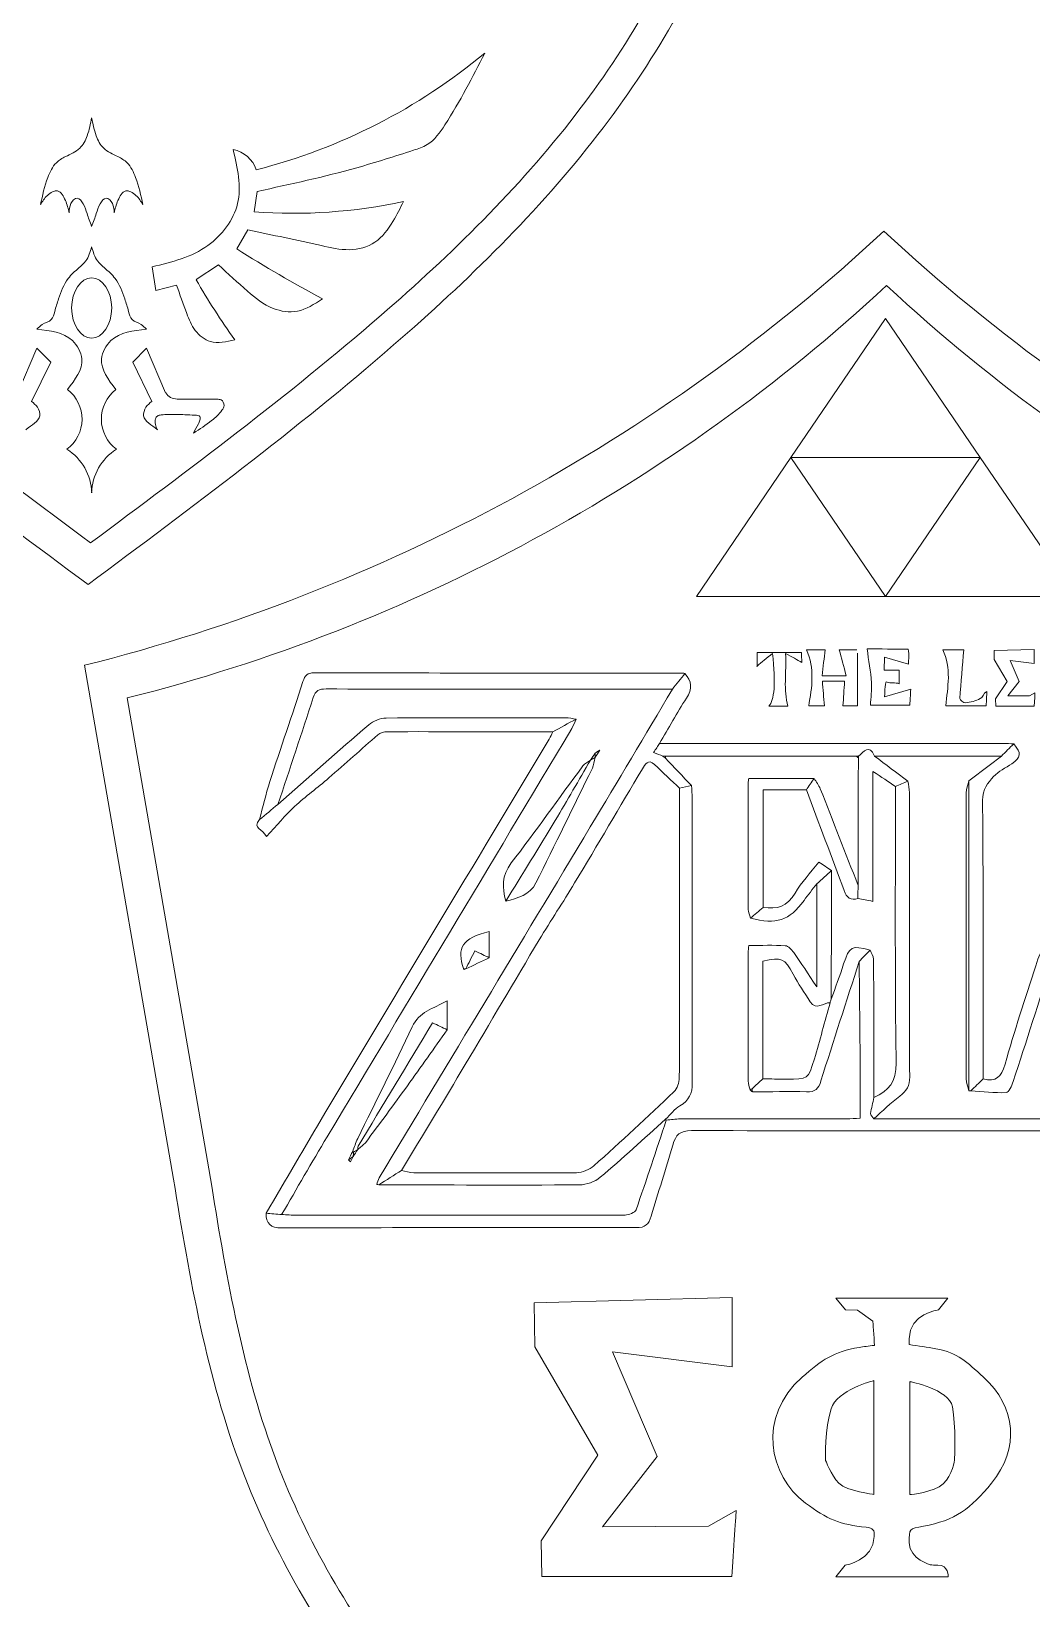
# Model space of a CAD drawing. Header units: inches. Extents: x 0 to 12, y 0 to 12.
# Drawn here: x 3.693 to 4.733, y 7.548 to 9.18 of the extents above; entities that cross this region are included whole.
import ezdxf

# ---------------------------------------------------------------- set-up
doc = ezdxf.new("R2010")
doc.units = ezdxf.units.IN
doc.header["$MEASUREMENT"] = 0

msp = doc.modelspace()

# ---------------------------------------------------------------- linework, layer by layer
at = {"color": 5, "lineweight": 0}
for p, q in [((3.9243, 8.9922), (3.9275, 9.0135)), ((3.9062, 8.9536), (3.9179, 8.9734)), ((3.8182, 8.935), (3.822, 8.9103)), ((3.8641, 8.9216), (3.8873, 8.9369)), ((3.822, 8.9103), (3.8437, 8.916)), ((4.5815, 8.8813), (4.483, 8.7365)), ((4.6799, 8.7365), (4.5815, 8.8813)), ((3.6784, 8.8038), (3.6983, 8.8502)), ((3.6983, 8.8502), (3.7127, 8.8357)), ((3.8124, 8.8502), (3.798, 8.8357)), ((3.8323, 8.8038), (3.8124, 8.8502)), ((3.7127, 8.8357), (3.6926, 8.7949)), ((3.798, 8.8357), (3.818, 8.7949)), ((3.886, 8.7971), (3.8443, 8.7971)), ((4.483, 8.7365), (4.3846, 8.5918)), ((4.5815, 8.5918), (4.483, 8.7365)), ((4.483, 8.7365), (4.6799, 8.7365)), ((4.6799, 8.7365), (4.5815, 8.5918)), ((4.7784, 8.5918), (4.6799, 8.7365)), ((4.3846, 8.5918), (4.5815, 8.5918)), ((4.5815, 8.5918), (4.7784, 8.5918)), ((3.7924, 8.486), (3.8802, 7.9777))]:
    msp.add_line(p, q, dxfattribs=at)
at = {"color": 250, "lineweight": 0}
msp.add_line((3.748, 8.52), (3.8405, 7.9849), dxfattribs=at)
at = {"color": 5, "lineweight": 0}
for centre, radius, start, end in [((3.7771, 9.6212), 0.604, 284.3341, 309.8666), ((3.8961, 9.0256), 0.0322, 18.8063, 78.5326), ((3.9646, 9.5413), 0.5506, 265.8076, 282.0733), ((4.6977, 10.2081), 1.4833, 237.7506, 241.7403), ((3.3512, 10.2391), 1.8077, 284.1261, 312.9293), ((4.5237, 9.3008), 0.7609, 209.8934, 215.4983), ((5.8137, 10.2391), 1.8077, 227.0707, 255.8739), ((3.7061, 8.7763), 0.0392, 306.8379, 52.1804), ((3.8046, 8.7763), 0.0392, 127.8196, 233.1621), ((3.8446, 8.8118), 0.0146, 212.8639, 268.9541), ((3.6993, 8.6978), 0.0561, 1.9204, 57.3192), ((3.8113, 8.6978), 0.0561, 122.6808, 178.0796)]:
    msp.add_arc(centre, radius, start, end, dxfattribs=at)
at = {"color": 250, "lineweight": 0}
for centre, start, end in [((3.2836, 10.3654), 284.1261, 312.9293), ((5.8757, 10.3654), 227.0707, 255.8739)]:
    msp.add_arc(centre, 1.9029, start, end, dxfattribs=at)
at = {"color": 5, "lineweight": 0}
msp.add_ellipse((3.7553, 8.8921), major_axis=(0, 0.0313), ratio=0.665933, dxfattribs=at)
at = {"color": 250, "lineweight": 0}
for points in [[(3.7515, 8.6041), (3.6433, 8.6846), (3.4535, 8.8259), (3.2165, 9.0568), (3.0629, 9.3193), (3.029, 9.5139), (3.0123, 9.6169)], [(3.7515, 8.6041), (3.8596, 8.6846), (4.0494, 8.8259), (4.2865, 9.0568), (4.44, 9.3193), (4.4739, 9.5139), (4.4906, 9.6169)], [(4.5797, 6.9721), (4.4715, 7.0526), (4.2817, 7.1938), (4.0447, 7.4248), (3.8911, 7.6873), (3.8572, 7.8819), (3.8405, 7.9849)], [(4.5797, 6.9721), (4.6878, 7.0526), (4.8776, 7.1938), (5.1147, 7.4248), (5.2682, 7.6873), (5.3021, 7.8819), (5.3188, 7.9849)]]:
    msp.add_open_spline(points, degree=3, knots=[0, 0, 0, 0, 0.0808468, 0.1419248, 0.197496, 0.2597021, 0.2597021, 0.2597021, 0.2597021], dxfattribs=at)
at = {"color": 5, "lineweight": 0}
for points, knots in [([(3.7542, 8.6475), (3.6515, 8.724), (3.4711, 8.8582), (3.246, 9.0776), (3.1001, 9.327), (3.0679, 9.5118), (3.052, 9.6097)], [0, 0, 0, 0, 0.0808468, 0.1419248, 0.197496, 0.2597021, 0.2597021, 0.2597021, 0.2597021]), ([(3.7542, 8.6475), (3.8569, 8.724), (4.0373, 8.8582), (4.2625, 9.0776), (4.4083, 9.327), (4.4405, 9.5118), (4.4564, 9.6097)], [0, 0, 0, 0, 0.0808468, 0.1419248, 0.197496, 0.2597021, 0.2597021, 0.2597021, 0.2597021]), ([(3.9275, 9.0135), (3.9623, 9.021), (4.0174, 9.033), (4.0752, 9.0515), (4.1091, 9.0625), (4.1347, 9.0994), (4.1516, 9.1325), (4.1643, 9.1576)], [0, 0, 0, 0, 0.02753964, 0.04351363, 0.0474821, 0.05463243, 0.07669562, 0.07669562, 0.07669562, 0.07669562]), ([(3.7553, 9.0901), (3.7541, 9.0839), (3.752, 9.0726), (3.7437, 9.0565), (3.7296, 9.0509), (3.7161, 9.0429), (3.7074, 9.0244), (3.7041, 9.0092), (3.7021, 8.9998)], [0, 0, 0, 0, 0.00496667, 0.00889983, 0.01334248, 0.01630321, 0.02086423, 0.02843291, 0.02843291, 0.02843291, 0.02843291]), ([(3.7553, 9.0901), (3.7565, 9.0839), (3.7587, 9.0726), (3.767, 9.0565), (3.7811, 9.0509), (3.7946, 9.0429), (3.8032, 9.0244), (3.8065, 9.0092), (3.8086, 8.9998)], [0, 0, 0, 0, 0.00496667, 0.00889983, 0.01334248, 0.01630321, 0.02086423, 0.02843291, 0.02843291, 0.02843291, 0.02843291]), ([(3.8182, 8.935), (3.8387, 8.9399), (3.8769, 8.9491), (3.9158, 9.0007), (3.907, 9.038), (3.9025, 9.0572)], [0, 0, 0, 0, 0.01607831, 0.02987121, 0.04449574, 0.04449574, 0.04449574, 0.04449574]), ([(3.7319, 8.9912), (3.7309, 8.9954), (3.7289, 9.0035), (3.7211, 9.0174), (3.708, 9.0096), (3.7041, 9.0031), (3.7021, 8.9998)], [0, 0, 0, 0, 0.00351206, 0.00679766, 0.00978558, 0.01288207, 0.01288207, 0.01288207, 0.01288207]), ([(3.7787, 8.9912), (3.7797, 8.9954), (3.7817, 9.0035), (3.7895, 9.0174), (3.8027, 9.0096), (3.8066, 9.0031), (3.8086, 8.9998)], [0, 0, 0, 0, 0.00351206, 0.00679766, 0.00978558, 0.01288207, 0.01288207, 0.01288207, 0.01288207]), ([(3.7553, 8.9771), (3.7536, 8.9816), (3.7505, 8.9895), (3.7479, 8.9997), (3.7403, 9.0093), (3.7322, 9.0004), (3.732, 8.9944), (3.7319, 8.9912)], [0, 0, 0, 0, 0.00367448, 0.00651244, 0.00872326, 0.0109429, 0.0134626, 0.0134626, 0.0134626, 0.0134626]), ([(3.7553, 8.9771), (3.7571, 8.9816), (3.7601, 8.9895), (3.7627, 8.9997), (3.7703, 9.0093), (3.7784, 9.0004), (3.7786, 8.9944), (3.7787, 8.9912)], [0, 0, 0, 0, 0.00367448, 0.00651244, 0.00872326, 0.0109429, 0.0134626, 0.0134626, 0.0134626, 0.0134626]), ([(3.9179, 8.9734), (3.9434, 8.9681), (3.9785, 8.9608), (4.0226, 8.9505), (4.0524, 8.9579), (4.0685, 8.9806), (4.0763, 8.996), (4.0797, 9.0029)], [0, 0, 0, 0, 0.02023305, 0.02779216, 0.03497388, 0.04239776, 0.04841567, 0.04841567, 0.04841567, 0.04841567]), ([(3.7553, 8.9558), (3.7538, 8.9506), (3.7514, 8.9419), (3.7406, 8.9327), (3.7282, 8.9217), (3.7216, 8.9045), (3.7172, 8.8903), (3.7143, 8.8783), (3.7042, 8.8763), (3.7001, 8.8718), (3.6984, 8.8699)], [0, 0, 0, 0, 0.00412311, 0.00675957, 0.01082209, 0.01687384, 0.02044886, 0.02277519, 0.025562, 0.02745838, 0.02745838, 0.02745838, 0.02745838]), ([(3.7553, 8.9558), (3.7568, 8.9506), (3.7592, 8.9419), (3.77, 8.9327), (3.7824, 8.9217), (3.789, 8.9045), (3.7934, 8.8903), (3.7963, 8.8783), (3.8065, 8.8763), (3.8105, 8.8718), (3.8122, 8.8699)], [0, 0, 0, 0, 0.00412311, 0.00675957, 0.01082209, 0.01687384, 0.02044886, 0.02277519, 0.025562, 0.02745838, 0.02745838, 0.02745838, 0.02745838]), ([(3.8873, 8.9369), (3.8972, 8.9278), (3.915, 8.9113), (3.9407, 8.8902), (3.9715, 8.8857), (3.987, 8.8961), (3.9954, 8.9016)], [0, 0, 0, 0, 0.01052872, 0.01884852, 0.02537562, 0.03288337, 0.03288337, 0.03288337, 0.03288337]), ([(3.8437, 8.916), (3.8471, 8.9061), (3.8527, 8.89), (3.8615, 8.868), (3.8801, 8.8531), (3.8955, 8.8569), (3.9043, 8.859)], [0, 0, 0, 0, 0.00813648, 0.01321573, 0.01827977, 0.02485473, 0.02485473, 0.02485473, 0.02485473]), ([(3.7301, 8.8073), (3.7381, 8.8175), (3.7509, 8.8341), (3.7333, 8.8662), (3.7121, 8.8685), (3.6984, 8.8699)], [0, 0, 0, 0, 0.00906876, 0.01459213, 0.02458282, 0.02458282, 0.02458282, 0.02458282]), ([(3.7805, 8.8073), (3.7726, 8.8175), (3.7598, 8.8341), (3.7773, 8.8662), (3.7985, 8.8685), (3.8122, 8.8699)], [0, 0, 0, 0, 0.00906876, 0.01459213, 0.02458282, 0.02458282, 0.02458282, 0.02458282]), ([(3.8611, 8.7619), (3.8676, 8.766), (3.8785, 8.7729), (3.8891, 8.7826), (3.8943, 8.7907), (3.8911, 8.7969), (3.8874, 8.7971), (3.886, 8.7971)], [0, 0, 0, 0, 0.00596177, 0.00986587, 0.01130521, 0.01296865, 0.01403095, 0.01403095, 0.01403095, 0.01403095]), ([(3.6926, 8.7949), (3.6949, 8.7931), (3.6996, 8.7893), (3.7041, 8.7753), (3.6922, 8.7701), (3.6869, 8.7654), (3.6867, 8.7653)], [0, 0, 0, 0, 0.002263082, 0.004672888, 0.009805081, 0.009973743, 0.009973743, 0.009973743, 0.009973743]), ([(3.818, 8.7949), (3.8157, 8.7931), (3.8111, 8.7893), (3.8066, 8.7753), (3.8184, 8.7701), (3.8237, 8.7654), (3.8239, 8.7653)], [0, 0, 0, 0, 0.002263082, 0.004672888, 0.009805081, 0.009973743, 0.009973743, 0.009973743, 0.009973743]), ([(3.8611, 8.7619), (3.8629, 8.7651), (3.8655, 8.7694), (3.8681, 8.7749), (3.8688, 8.7803), (3.8566, 8.7808), (3.8449, 8.7813), (3.8316, 8.7814), (3.8236, 8.7801), (3.8199, 8.7742), (3.8219, 8.7688), (3.8239, 8.7653)], [0, 0, 0, 0, 0.00278599, 0.00388366, 0.00486863, 0.00626844, 0.01134116, 0.01538852, 0.01640716, 0.01732059, 0.0203083, 0.0203083, 0.0203083, 0.0203083]), ([(4.3726, 8.5116), (4.3683, 8.5061), (4.364, 8.5006), (4.3596, 8.4951), (4.2395, 8.4951), (4.1194, 8.4951), (3.9992, 8.4954), (3.9921, 8.4954), (3.9883, 8.4937), (3.9859, 8.4865), (3.974, 8.4493), (3.9615, 8.4123), (3.9491, 8.3752), (3.9427, 8.3699), (3.9363, 8.3646), (3.9299, 8.3593), (3.9335, 8.3725), (3.9365, 8.3859), (3.9407, 8.3989), (3.952, 8.4337), (3.9639, 8.4683), (3.9752, 8.5031), (3.9772, 8.5094), (3.98, 8.5122), (3.987, 8.5122), (4.1139, 8.5119), (4.2409, 8.512), (4.3678, 8.5119), (4.3694, 8.5119), (4.371, 8.5117), (4.3726, 8.5116)], [0, 0, 0, 0, 1, 1, 1, 2, 2, 2, 3, 3, 3, 4, 4, 4, 5, 5, 5, 6, 6, 6, 7, 7, 7, 8, 8, 8, 9, 9, 9, 10, 10, 10, 10]), ([(4.3726, 8.5116), (4.38, 8.5034), (4.3805, 8.4955), (4.3743, 8.4859), (4.3643, 8.4705), (4.3555, 8.4544), (4.3463, 8.4387), (4.3443, 8.4357), (4.3424, 8.4328), (4.3401, 8.4294), (4.3439, 8.4278), (4.3468, 8.4266), (4.3497, 8.4254), (4.3506, 8.4247), (4.3514, 8.424), (4.3523, 8.4234), (4.3613, 8.4139), (4.3704, 8.4044), (4.3795, 8.3948), (4.3753, 8.3939), (4.3712, 8.3929), (4.3671, 8.392), (4.3584, 8.4002), (4.3498, 8.4085), (4.3411, 8.4167), (4.3342, 8.4231), (4.3311, 8.4169), (4.3284, 8.4123), (4.3048, 8.3727), (4.2816, 8.3329), (4.2579, 8.2934), (4.246, 8.2735), (4.233, 8.2542), (4.2211, 8.2343), (4.1952, 8.191), (4.1698, 8.1475), (4.144, 8.1042), (4.1221, 8.0674), (4.0999, 8.0308), (4.0778, 7.9941), (4.07, 7.9891), (4.0621, 7.9841), (4.0542, 7.9791), (4.0542, 7.9791), (4.0541, 7.9791), (4.0541, 7.9791), (4.0535, 7.9794), (4.0528, 7.9795), (4.052, 7.9795), (4.0528, 7.9818), (4.0532, 7.9842), (4.0544, 7.9862), (4.1277, 8.1081), (4.201, 8.2299), (4.2742, 8.3518), (4.3028, 8.3994), (4.3312, 8.4473), (4.3596, 8.4951), (4.364, 8.5006), (4.3683, 8.5061), (4.3726, 8.5116)], [0, 0, 0, 0, 1, 1, 1, 2, 2, 2, 3, 3, 3, 4, 4, 4, 5, 5, 5, 6, 6, 6, 7, 7, 7, 8, 8, 8, 9, 9, 9, 10, 10, 10, 11, 11, 11, 12, 12, 12, 13, 13, 13, 14, 14, 14, 15, 15, 15, 16, 16, 16, 17, 17, 17, 18, 18, 18, 19, 19, 19, 20, 20, 20, 20]), ([(4.2593, 8.464), (4.2558, 8.4644), (4.2522, 8.4653), (4.2486, 8.4654), (4.1863, 8.4654), (4.124, 8.4656), (4.0617, 8.4651), (4.0556, 8.465), (4.0483, 8.462), (4.0436, 8.458), (4.0118, 8.4307), (3.9806, 8.4029), (3.9491, 8.3752), (3.9615, 8.4123), (3.974, 8.4493), (3.9859, 8.4865), (3.9883, 8.4937), (3.9921, 8.4954), (3.9992, 8.4954), (4.1194, 8.4951), (4.2395, 8.4951), (4.3596, 8.4951), (4.3312, 8.4473), (4.3028, 8.3994), (4.2742, 8.3518), (4.201, 8.2299), (4.1277, 8.1081), (4.0544, 7.9862), (4.0532, 7.9842), (4.0528, 7.9818), (4.052, 7.9795), (4.0527, 7.9794), (4.0534, 7.9792), (4.0541, 7.9791), (4.0541, 7.9791), (4.0542, 7.9791), (4.0542, 7.9791), (4.1237, 7.9789), (4.1933, 7.9786), (4.2629, 7.979), (4.2702, 7.9791), (4.2789, 7.9822), (4.2845, 7.9869), (4.3077, 8.0064), (4.3299, 8.0272), (4.3525, 8.0474), (4.3525, 8.0474), (4.3532, 8.0465), (4.3532, 8.0465), (4.3429, 8.0153), (4.3328, 7.9841), (4.3218, 7.9531), (4.3208, 7.9502), (4.3143, 7.9477), (4.3103, 7.9476), (4.2855, 7.9471), (4.2607, 7.9474), (4.2359, 7.9474), (4.1469, 7.9474), (4.0578, 7.9474), (3.9688, 7.9474), (3.9635, 7.9474), (3.9583, 7.9479), (3.953, 7.9481), (3.9688, 7.9751), (3.9843, 8.0023), (4.0004, 8.0291), (4.0852, 8.1708), (4.1701, 8.3124), (4.2549, 8.4541), (4.2567, 8.4572), (4.2579, 8.4607), (4.2593, 8.464)], [0, 0, 0, 0, 1, 1, 1, 2, 2, 2, 3, 3, 3, 4, 4, 4, 5, 5, 5, 6, 6, 6, 7, 7, 7, 8, 8, 8, 9, 9, 9, 10, 10, 10, 11, 11, 11, 12, 12, 12, 13, 13, 13, 14, 14, 14, 15, 15, 15, 16, 16, 16, 17, 17, 17, 18, 18, 18, 19, 19, 19, 20, 20, 20, 21, 21, 21, 22, 22, 22, 23, 23, 23, 24, 24, 24, 24]), ([(4.2593, 8.464), (4.2513, 8.4596), (4.2432, 8.4551), (4.2352, 8.4507), (4.1778, 8.4508), (4.1203, 8.451), (4.0629, 8.4509), (4.0596, 8.4509), (4.0555, 8.4497), (4.0531, 8.4476), (4.0359, 8.4328), (4.0192, 8.4175), (4.0021, 8.4027), (3.9904, 8.3925), (3.9778, 8.3835), (3.9665, 8.373), (3.9565, 8.3638), (3.9479, 8.3532), (3.9371, 8.3416), (3.9339, 8.3499), (3.922, 8.3499), (3.9299, 8.3593), (3.9363, 8.3646), (3.9427, 8.3699), (3.9491, 8.3752), (3.9806, 8.4029), (4.0118, 8.4307), (4.0436, 8.458), (4.0483, 8.462), (4.0556, 8.465), (4.0617, 8.4651), (4.124, 8.4656), (4.1863, 8.4654), (4.2486, 8.4654), (4.2522, 8.4653), (4.2558, 8.4644), (4.2593, 8.464)], [0, 0, 0, 0, 1, 1, 1, 2, 2, 2, 3, 3, 3, 4, 4, 4, 5, 5, 5, 6, 6, 6, 7, 7, 7, 8, 8, 8, 9, 9, 9, 10, 10, 10, 11, 11, 11, 12, 12, 12, 12]), ([(3.953, 7.9481), (3.9476, 7.9486), (3.9422, 7.949), (3.9368, 7.9495), (3.9572, 7.9842), (3.9774, 8.019), (3.998, 8.0535), (4.0757, 8.1835), (4.1535, 8.3133), (4.2313, 8.4432), (4.2328, 8.4456), (4.2339, 8.4482), (4.2352, 8.4507), (4.2432, 8.4551), (4.2513, 8.4596), (4.2593, 8.464), (4.2579, 8.4607), (4.2567, 8.4572), (4.2549, 8.4541), (4.1701, 8.3124), (4.0852, 8.1708), (4.0004, 8.0291), (3.9843, 8.0023), (3.9688, 7.9751), (3.953, 7.9481)], [0, 0, 0, 0, 1, 1, 1, 2, 2, 2, 3, 3, 3, 4, 4, 4, 5, 5, 5, 6, 6, 6, 7, 7, 7, 8, 8, 8, 8]), ([(4.7148, 8.4383), (4.7105, 8.434), (4.7063, 8.4297), (4.702, 8.4254), (4.658, 8.4254), (4.6139, 8.4254), (4.5699, 8.4254), (4.5645, 8.439), (4.559, 8.4296), (4.5534, 8.4255), (4.5525, 8.4255), (4.5515, 8.4254), (4.5505, 8.4254), (4.4846, 8.4254), (4.4186, 8.4254), (4.3526, 8.4254), (4.3516, 8.4254), (4.3507, 8.4254), (4.3497, 8.4254), (4.3468, 8.4266), (4.3439, 8.4278), (4.3401, 8.4294), (4.3424, 8.4328), (4.3443, 8.4357), (4.3463, 8.4387), (4.4654, 8.4387), (4.5846, 8.4387), (4.7038, 8.4387), (4.7075, 8.4387), (4.7111, 8.4384), (4.7148, 8.4383)], [0, 0, 0, 0, 1, 1, 1, 2, 2, 2, 3, 3, 3, 4, 4, 4, 5, 5, 5, 6, 6, 6, 7, 7, 7, 8, 8, 8, 9, 9, 9, 10, 10, 10, 10]), ([(4.6046, 8.3993), (4.6003, 8.3975), (4.596, 8.3957), (4.5917, 8.3939), (4.5843, 8.3988), (4.577, 8.4036), (4.5683, 8.4094), (4.5683, 8.3637), (4.5683, 8.3196), (4.5683, 8.2742), (4.5623, 8.2754), (4.5575, 8.2763), (4.5527, 8.2772), (4.5527, 8.2818), (4.5527, 8.2863), (4.5528, 8.2909), (4.5529, 8.3352), (4.553, 8.3795), (4.5531, 8.4238), (4.5533, 8.4243), (4.5534, 8.4249), (4.5534, 8.4255), (4.559, 8.4296), (4.5645, 8.439), (4.5699, 8.4254), (4.5815, 8.4167), (4.593, 8.408), (4.6046, 8.3993)], [0, 0, 0, 0, 1, 1, 1, 2, 2, 2, 3, 3, 3, 4, 4, 4, 5, 5, 5, 6, 6, 6, 7, 7, 7, 8, 8, 8, 9, 9, 9, 9]), ([(4.7148, 8.4383), (4.723, 8.4284), (4.7225, 8.4241), (4.7127, 8.4175), (4.7063, 8.4133), (4.6991, 8.4096), (4.6939, 8.4042), (4.6876, 8.3975), (4.6822, 8.3909), (4.6823, 8.3794), (4.6833, 8.2827), (4.683, 8.186), (4.683, 8.0893), (4.6787, 8.0852), (4.6743, 8.0811), (4.67, 8.0769), (4.6693, 8.0769), (4.6687, 8.0769), (4.668, 8.0769), (4.668, 8.1845), (4.668, 8.2921), (4.668, 8.3997), (4.6794, 8.4082), (4.6907, 8.4168), (4.702, 8.4254), (4.7063, 8.4297), (4.7105, 8.434), (4.7148, 8.4383)], [0, 0, 0, 0, 1, 1, 1, 2, 2, 2, 3, 3, 3, 4, 4, 4, 5, 5, 5, 6, 6, 6, 7, 7, 7, 8, 8, 8, 9, 9, 9, 9]), ([(4.2792, 8.4287), (4.2792, 8.4287), (4.2793, 8.4287), (4.2793, 8.4287), (4.2777, 8.4263), (4.276, 8.4238), (4.2744, 8.4213), (4.2744, 8.4213), (4.2744, 8.4213), (4.2744, 8.4213), (4.2717, 8.4193), (4.2683, 8.4178), (4.2664, 8.4152), (4.2415, 8.3816), (4.2174, 8.3473), (4.1919, 8.3142), (4.1818, 8.3011), (4.1826, 8.2884), (4.1862, 8.2744), (4.1985, 8.2777), (4.2113, 8.2806), (4.2176, 8.2934), (4.2373, 8.3331), (4.2568, 8.373), (4.2763, 8.4128), (4.2779, 8.4162), (4.2782, 8.4203), (4.2791, 8.424), (4.2791, 8.424), (4.279, 8.4239), (4.279, 8.4239), (4.2807, 8.4265), (4.2824, 8.429), (4.2841, 8.4316), (4.2824, 8.4306), (4.2808, 8.4296), (4.2792, 8.4287)], [0, 0, 0, 0, 1, 1, 1, 2, 2, 2, 3, 3, 3, 4, 4, 4, 5, 5, 5, 6, 6, 6, 7, 7, 7, 8, 8, 8, 9, 9, 9, 10, 10, 10, 11, 11, 11, 12, 12, 12, 12]), ([(4.2744, 8.4213), (4.2622, 8.4004), (4.2502, 8.3793), (4.2377, 8.3585), (4.2207, 8.3303), (4.2034, 8.3024), (4.1862, 8.2744), (4.1826, 8.2884), (4.1818, 8.3011), (4.1919, 8.3142), (4.2174, 8.3473), (4.2415, 8.3816), (4.2664, 8.4152), (4.2683, 8.4178), (4.2717, 8.4193), (4.2744, 8.4213)], [0, 0, 0, 0, 1, 1, 1, 2, 2, 2, 3, 3, 3, 4, 4, 4, 5, 5, 5, 5]), ([(4.2791, 8.424), (4.2782, 8.4203), (4.2779, 8.4162), (4.2763, 8.4128), (4.2568, 8.373), (4.2373, 8.3331), (4.2176, 8.2934), (4.2113, 8.2806), (4.1985, 8.2777), (4.1862, 8.2744), (4.2034, 8.3024), (4.2207, 8.3303), (4.2377, 8.3585), (4.2502, 8.3793), (4.2622, 8.4004), (4.2744, 8.4213), (4.2744, 8.4213), (4.2744, 8.4213), (4.2744, 8.4213), (4.276, 8.4222), (4.2775, 8.4231), (4.2791, 8.424)], [0, 0, 0, 0, 1, 1, 1, 2, 2, 2, 3, 3, 3, 4, 4, 4, 5, 5, 5, 6, 6, 6, 7, 7, 7, 7]), ([(4.2791, 8.424), (4.2775, 8.4231), (4.276, 8.4222), (4.2744, 8.4213), (4.276, 8.4238), (4.2777, 8.4263), (4.2793, 8.4287), (4.2792, 8.4271), (4.2791, 8.4255), (4.279, 8.4239), (4.279, 8.4239), (4.2791, 8.424), (4.2791, 8.424)], [0, 0, 0, 0, 1, 1, 1, 2, 2, 2, 3, 3, 3, 4, 4, 4, 4]), ([(4.279, 8.4239), (4.2791, 8.4255), (4.2792, 8.4271), (4.2793, 8.4287), (4.2793, 8.4287), (4.2792, 8.4287), (4.2792, 8.4287), (4.2808, 8.4296), (4.2824, 8.4306), (4.2841, 8.4316), (4.2824, 8.429), (4.2807, 8.4265), (4.279, 8.4239)], [0, 0, 0, 0, 1, 1, 1, 2, 2, 2, 3, 3, 3, 4, 4, 4, 4]), ([(4.2841, 8.4316), (4.2824, 8.4306), (4.2808, 8.4296), (4.2792, 8.4287), (4.2808, 8.4296), (4.2824, 8.4306), (4.2841, 8.4316)], [0, 0, 0, 0, 1, 1, 1, 2, 2, 2, 2]), ([(4.3526, 8.4254), (4.3525, 8.4247), (4.3524, 8.424), (4.3523, 8.4234), (4.3514, 8.424), (4.3506, 8.4247), (4.3497, 8.4254), (4.3507, 8.4254), (4.3516, 8.4254), (4.3526, 8.4254)], [0, 0, 0, 0, 1, 1, 1, 2, 2, 2, 3, 3, 3, 3]), ([(4.3526, 8.4254), (4.4186, 8.4254), (4.4846, 8.4254), (4.5505, 8.4254), (4.5514, 8.4248), (4.5523, 8.4243), (4.5531, 8.4238), (4.553, 8.3795), (4.5529, 8.3352), (4.5528, 8.2909), (4.5397, 8.3244), (4.5267, 8.3579), (4.5135, 8.3914), (4.5119, 8.3953), (4.5092, 8.3986), (4.507, 8.4023), (4.4846, 8.4023), (4.4623, 8.4023), (4.4391, 8.4023), (4.4389, 8.4009), (4.4384, 8.399), (4.4384, 8.3971), (4.4384, 8.3533), (4.4383, 8.3096), (4.4385, 8.2659), (4.4385, 8.2628), (4.44, 8.2599), (4.4408, 8.2568), (4.4679, 8.2497), (4.4811, 8.2541), (4.4966, 8.2752), (4.5009, 8.2811), (4.5054, 8.2868), (4.5098, 8.2926), (4.5098, 8.2578), (4.5098, 8.2229), (4.5098, 8.1852), (4.5007, 8.1989), (4.4935, 8.2101), (4.4858, 8.221), (4.4837, 8.224), (4.4802, 8.2278), (4.4771, 8.228), (4.4647, 8.2288), (4.4522, 8.2283), (4.4393, 8.2283), (4.4388, 8.225), (4.4384, 8.223), (4.4383, 8.2211), (4.4383, 8.1764), (4.4383, 8.1318), (4.4384, 8.0871), (4.4384, 8.084), (4.4398, 8.081), (4.4405, 8.0779), (4.4413, 8.0772), (4.4421, 8.0765), (4.4429, 8.0758), (4.4616, 8.0759), (4.4804, 8.0766), (4.4991, 8.0759), (4.5083, 8.0755), (4.5117, 8.079), (4.5142, 8.0872), (4.5271, 8.1288), (4.5407, 8.1702), (4.554, 8.2116), (4.5543, 8.1751), (4.5547, 8.1385), (4.555, 8.1019), (4.5551, 8.0845), (4.555, 8.0671), (4.555, 8.0484), (4.5496, 8.0482), (4.5453, 8.0478), (4.541, 8.0478), (4.4832, 8.0478), (4.4255, 8.0478), (4.3677, 8.0477), (4.3629, 8.0477), (4.3581, 8.0469), (4.3532, 8.0465), (4.3532, 8.0465), (4.3525, 8.0474), (4.3525, 8.0474), (4.3575, 8.0522), (4.3618, 8.0579), (4.3675, 8.0613), (4.3769, 8.067), (4.3804, 8.0741), (4.3803, 8.0852), (4.3799, 8.184), (4.3801, 8.2827), (4.3801, 8.3815), (4.3801, 8.3859), (4.3797, 8.3904), (4.3795, 8.3948), (4.3704, 8.4044), (4.3613, 8.4139), (4.3523, 8.4234), (4.3524, 8.424), (4.3525, 8.4247), (4.3526, 8.4254)], [0, 0, 0, 0, 1, 1, 1, 2, 2, 2, 3, 3, 3, 4, 4, 4, 5, 5, 5, 6, 6, 6, 7, 7, 7, 8, 8, 8, 9, 9, 9, 10, 10, 10, 11, 11, 11, 12, 12, 12, 13, 13, 13, 14, 14, 14, 15, 15, 15, 16, 16, 16, 17, 17, 17, 18, 18, 18, 19, 19, 19, 20, 20, 20, 21, 21, 21, 22, 22, 22, 23, 23, 23, 24, 24, 24, 25, 25, 25, 26, 26, 26, 27, 27, 27, 28, 28, 28, 29, 29, 29, 30, 30, 30, 31, 31, 31, 32, 32, 32, 33, 33, 33, 34, 34, 34, 34]), ([(4.5534, 8.4255), (4.5534, 8.4249), (4.5533, 8.4243), (4.5531, 8.4238), (4.5523, 8.4243), (4.5514, 8.4248), (4.5505, 8.4254), (4.5515, 8.4254), (4.5525, 8.4255), (4.5534, 8.4255)], [0, 0, 0, 0, 1, 1, 1, 2, 2, 2, 3, 3, 3, 3]), ([(4.67, 8.0769), (4.6823, 8.0761), (4.6947, 8.0746), (4.707, 8.0751), (4.7096, 8.0752), (4.7128, 8.0822), (4.7142, 8.0865), (4.7278, 8.1282), (4.7411, 8.1701), (4.7545, 8.2119), (4.7548, 8.1679), (4.7552, 8.124), (4.7555, 8.08), (4.7555, 8.0699), (4.7555, 8.0598), (4.7555, 8.0479), (4.6928, 8.0479), (4.631, 8.0479), (4.5693, 8.0479), (4.5782, 8.0558), (4.5867, 8.0644), (4.5962, 8.0715), (4.6034, 8.0768), (4.6066, 8.0822), (4.6065, 8.0915), (4.6062, 8.1902), (4.6064, 8.2889), (4.6063, 8.3876), (4.6063, 8.3915), (4.6052, 8.3954), (4.6046, 8.3993), (4.593, 8.408), (4.5815, 8.4167), (4.5699, 8.4254), (4.6139, 8.4254), (4.658, 8.4254), (4.702, 8.4254), (4.6907, 8.4168), (4.6794, 8.4082), (4.668, 8.3997), (4.6671, 8.3955), (4.6654, 8.3913), (4.6654, 8.3871), (4.6653, 8.2879), (4.6653, 8.1886), (4.6654, 8.0894), (4.6654, 8.0852), (4.6671, 8.081), (4.668, 8.0769), (4.6687, 8.0769), (4.6693, 8.0769), (4.67, 8.0769)], [0, 0, 0, 0, 1, 1, 1, 2, 2, 2, 3, 3, 3, 4, 4, 4, 5, 5, 5, 6, 6, 6, 7, 7, 7, 8, 8, 8, 9, 9, 9, 10, 10, 10, 11, 11, 11, 12, 12, 12, 13, 13, 13, 14, 14, 14, 15, 15, 15, 16, 16, 16, 17, 17, 17, 17]), ([(4.9197, 8.4194), (4.9474, 8.4075), (4.9677, 8.3886), (4.9818, 8.3612), (5.0012, 8.3237), (5.01, 8.2844), (5.0101, 8.2427), (5.0101, 8.234), (5.0086, 8.2252), (5.0079, 8.2165), (5.0085, 8.2082), (5.0112, 8.1993), (5.0093, 8.1916), (5.0036, 8.1685), (4.9963, 8.1458), (4.9894, 8.1231), (4.9877, 8.1173), (4.9851, 8.1118), (4.983, 8.1062), (4.9724, 8.0948), (4.9618, 8.0835), (4.9513, 8.072), (4.9508, 8.0716), (4.9511, 8.0705), (4.9511, 8.0697), (4.9511, 8.0697), (4.9511, 8.0699), (4.9511, 8.0699), (4.9276, 8.0495), (4.8977, 8.045), (4.8692, 8.0374), (4.8607, 8.0351), (4.8514, 8.0354), (4.8425, 8.0354), (4.6882, 8.0352), (4.5339, 8.0351), (4.3796, 8.0356), (4.3677, 8.0356), (4.363, 8.0312), (4.36, 8.0205), (4.3531, 7.9957), (4.3447, 7.9712), (4.3375, 7.9465), (4.335, 7.9379), (4.3315, 7.9344), (4.3218, 7.9345), (4.1988, 7.9347), (4.0759, 7.9346), (3.9529, 7.9341), (3.9413, 7.9341), (3.9369, 7.9389), (3.9368, 7.9495), (3.9422, 7.949), (3.9476, 7.9486), (3.953, 7.9481), (3.9583, 7.9479), (3.9635, 7.9474), (3.9688, 7.9474), (4.0578, 7.9474), (4.1469, 7.9474), (4.2359, 7.9474), (4.2607, 7.9474), (4.2855, 7.9471), (4.3103, 7.9476), (4.3143, 7.9477), (4.3208, 7.9502), (4.3218, 7.9531), (4.3328, 7.9841), (4.3429, 8.0153), (4.3532, 8.0465), (4.3581, 8.0469), (4.3629, 8.0477), (4.3677, 8.0477), (4.4255, 8.0478), (4.4832, 8.0478), (4.541, 8.0478), (4.5453, 8.0478), (4.5496, 8.0482), (4.555, 8.0484), (4.555, 8.0671), (4.5551, 8.0845), (4.555, 8.1019), (4.5547, 8.1385), (4.5543, 8.1751), (4.554, 8.2116), (4.5578, 8.2156), (4.5615, 8.2195), (4.5653, 8.2234), (4.5666, 8.2203), (4.5689, 8.2172), (4.5689, 8.2141), (4.5693, 8.166), (4.5693, 8.118), (4.5693, 8.0699), (4.5681, 8.0644), (4.5666, 8.0589), (4.5659, 8.0533), (4.5657, 8.0516), (4.5681, 8.0497), (4.5693, 8.0479), (4.631, 8.0479), (4.6928, 8.0479), (4.7555, 8.0479), (4.7555, 8.0598), (4.7555, 8.0699), (4.7555, 8.08), (4.7552, 8.124), (4.7548, 8.1679), (4.7545, 8.2119), (4.7584, 8.2165), (4.7624, 8.2211), (4.7663, 8.2258), (4.7675, 8.2227), (4.7698, 8.2196), (4.7699, 8.2165), (4.7702, 8.169), (4.7702, 8.1216), (4.7703, 8.0742), (4.7687, 8.0659), (4.767, 8.0576), (4.7654, 8.0493), (4.7694, 8.0488), (4.7733, 8.0477), (4.7773, 8.0478), (4.8045, 8.0483), (4.8317, 8.0488), (4.8589, 8.0498), (4.9176, 8.052), (4.9621, 8.0847), (4.9809, 8.1402), (4.9953, 8.1828), (4.9973, 8.2267), (4.9931, 8.2713), (4.9875, 8.3307), (4.9678, 8.3812), (4.9121, 8.4113), (4.9146, 8.414), (4.9172, 8.4167), (4.9197, 8.4194)], [0, 0, 0, 0, 1, 1, 1, 2, 2, 2, 3, 3, 3, 4, 4, 4, 5, 5, 5, 6, 6, 6, 7, 7, 7, 8, 8, 8, 9, 9, 9, 10, 10, 10, 11, 11, 11, 12, 12, 12, 13, 13, 13, 14, 14, 14, 15, 15, 15, 16, 16, 16, 17, 17, 17, 18, 18, 18, 19, 19, 19, 20, 20, 20, 21, 21, 21, 22, 22, 22, 23, 23, 23, 24, 24, 24, 25, 25, 25, 26, 26, 26, 27, 27, 27, 28, 28, 28, 29, 29, 29, 30, 30, 30, 31, 31, 31, 32, 32, 32, 33, 33, 33, 34, 34, 34, 35, 35, 35, 36, 36, 36, 37, 37, 37, 38, 38, 38, 39, 39, 39, 40, 40, 40, 41, 41, 41, 42, 42, 42, 43, 43, 43, 44, 44, 44, 45, 45, 45, 46, 46, 46, 46]), ([(4.0778, 7.9941), (4.082, 7.9932), (4.0862, 7.9915), (4.0904, 7.9915), (4.1469, 7.9914), (4.2034, 7.9912), (4.2599, 7.9917), (4.266, 7.9918), (4.2733, 7.9948), (4.2779, 7.9989), (4.3061, 8.0241), (4.3338, 8.0498), (4.3612, 8.0759), (4.3646, 8.0792), (4.3668, 8.0857), (4.3668, 8.0907), (4.3672, 8.1911), (4.3671, 8.2916), (4.3671, 8.392), (4.3712, 8.3929), (4.3753, 8.3939), (4.3795, 8.3948), (4.3797, 8.3904), (4.3801, 8.3859), (4.3801, 8.3815), (4.3801, 8.2827), (4.3799, 8.184), (4.3803, 8.0852), (4.3804, 8.0741), (4.3769, 8.067), (4.3675, 8.0613), (4.3618, 8.0579), (4.3575, 8.0522), (4.3525, 8.0474), (4.3299, 8.0272), (4.3077, 8.0064), (4.2845, 7.9869), (4.2789, 7.9822), (4.2702, 7.9791), (4.2629, 7.979), (4.1933, 7.9786), (4.1237, 7.9789), (4.0542, 7.9791), (4.0621, 7.9841), (4.07, 7.9891), (4.0778, 7.9941)], [0, 0, 0, 0, 1, 1, 1, 2, 2, 2, 3, 3, 3, 4, 4, 4, 5, 5, 5, 6, 6, 6, 7, 7, 7, 8, 8, 8, 9, 9, 9, 10, 10, 10, 11, 11, 11, 12, 12, 12, 13, 13, 13, 14, 14, 14, 15, 15, 15, 15]), ([(4.499, 8.3903), (4.4844, 8.3903), (4.4699, 8.3903), (4.454, 8.3903), (4.454, 8.3489), (4.454, 8.3085), (4.454, 8.268), (4.4496, 8.2643), (4.4452, 8.2606), (4.4408, 8.2568), (4.44, 8.2599), (4.4385, 8.2628), (4.4385, 8.2659), (4.4383, 8.3096), (4.4384, 8.3533), (4.4384, 8.3971), (4.4384, 8.399), (4.4389, 8.4009), (4.4391, 8.4023), (4.4623, 8.4023), (4.4846, 8.4023), (4.507, 8.4023), (4.5043, 8.3983), (4.5017, 8.3943), (4.499, 8.3903)], [0, 0, 0, 0, 1, 1, 1, 2, 2, 2, 3, 3, 3, 4, 4, 4, 5, 5, 5, 6, 6, 6, 7, 7, 7, 8, 8, 8, 8]), ([(4.499, 8.3903), (4.5017, 8.3943), (4.5043, 8.3983), (4.507, 8.4023), (4.5092, 8.3986), (4.5119, 8.3953), (4.5135, 8.3914), (4.5267, 8.3579), (4.5397, 8.3244), (4.5528, 8.2909), (4.5527, 8.2863), (4.5527, 8.2818), (4.5527, 8.2772), (4.545, 8.2749), (4.541, 8.2777), (4.5382, 8.2854), (4.5254, 8.3205), (4.5121, 8.3553), (4.499, 8.3903)], [0, 0, 0, 0, 1, 1, 1, 2, 2, 2, 3, 3, 3, 4, 4, 4, 5, 5, 5, 6, 6, 6, 6]), ([(4.5693, 8.0699), (4.5847, 8.0769), (4.5927, 8.0865), (4.5924, 8.1058), (4.5911, 8.2019), (4.5917, 8.2979), (4.5917, 8.3939), (4.596, 8.3957), (4.6003, 8.3975), (4.6046, 8.3993), (4.6052, 8.3954), (4.6063, 8.3915), (4.6063, 8.3876), (4.6064, 8.2889), (4.6062, 8.1902), (4.6065, 8.0915), (4.6066, 8.0822), (4.6034, 8.0768), (4.5962, 8.0715), (4.5867, 8.0644), (4.5782, 8.0558), (4.5693, 8.0479), (4.5681, 8.0497), (4.5657, 8.0516), (4.5659, 8.0533), (4.5666, 8.0589), (4.5681, 8.0644), (4.5693, 8.0699)], [0, 0, 0, 0, 1, 1, 1, 2, 2, 2, 3, 3, 3, 4, 4, 4, 5, 5, 5, 6, 6, 6, 7, 7, 7, 8, 8, 8, 9, 9, 9, 9]), ([(4.668, 8.0769), (4.6671, 8.081), (4.6654, 8.0852), (4.6654, 8.0894), (4.6653, 8.1886), (4.6653, 8.2879), (4.6654, 8.3871), (4.6654, 8.3913), (4.6671, 8.3955), (4.668, 8.3997), (4.668, 8.2921), (4.668, 8.1845), (4.668, 8.0769)], [0, 0, 0, 0, 1, 1, 1, 2, 2, 2, 3, 3, 3, 4, 4, 4, 4]), ([(4.4408, 8.2568), (4.4452, 8.2606), (4.4496, 8.2643), (4.454, 8.268), (4.4685, 8.2655), (4.4794, 8.2691), (4.4873, 8.2829), (4.4937, 8.294), (4.5029, 8.3035), (4.5119, 8.3152), (4.5165, 8.3122), (4.5208, 8.3093), (4.5252, 8.3063), (4.5201, 8.3018), (4.515, 8.2972), (4.5099, 8.2926), (4.5054, 8.2868), (4.5009, 8.2811), (4.4966, 8.2752), (4.4811, 8.2541), (4.4679, 8.2497), (4.4408, 8.2568)], [0, 0, 0, 0, 1, 1, 1, 2, 2, 2, 3, 3, 3, 4, 4, 4, 5, 5, 5, 6, 6, 6, 7, 7, 7, 7]), ([(4.5248, 8.1723), (4.5244, 8.171), (4.524, 8.1698), (4.5236, 8.1685), (4.5168, 8.1694), (4.5094, 8.1596), (4.5031, 8.1696), (4.4971, 8.1792), (4.4905, 8.1885), (4.4851, 8.1984), (4.4763, 8.2149), (4.4734, 8.2166), (4.4538, 8.212), (4.4538, 8.1712), (4.4538, 8.1303), (4.4538, 8.0895), (4.45, 8.086), (4.4463, 8.0826), (4.4426, 8.0791), (4.4418, 8.0788), (4.4411, 8.0784), (4.4405, 8.0779), (4.4398, 8.081), (4.4384, 8.084), (4.4384, 8.0871), (4.4383, 8.1318), (4.4383, 8.1764), (4.4383, 8.2211), (4.4384, 8.223), (4.4388, 8.225), (4.4393, 8.2283), (4.4522, 8.2283), (4.4647, 8.2288), (4.4771, 8.228), (4.4802, 8.2278), (4.4837, 8.224), (4.4858, 8.221), (4.4935, 8.2101), (4.5007, 8.1989), (4.5098, 8.1852), (4.5098, 8.2229), (4.5098, 8.2578), (4.5099, 8.2926), (4.515, 8.2972), (4.5201, 8.3018), (4.5252, 8.3063), (4.5251, 8.2617), (4.525, 8.217), (4.5248, 8.1723)], [0, 0, 0, 0, 1, 1, 1, 2, 2, 2, 3, 3, 3, 4, 4, 4, 5, 5, 5, 6, 6, 6, 7, 7, 7, 8, 8, 8, 9, 9, 9, 10, 10, 10, 11, 11, 11, 12, 12, 12, 13, 13, 13, 14, 14, 14, 15, 15, 15, 16, 16, 16, 16]), ([(4.1447, 8.204), (4.1447, 8.204), (4.1446, 8.2039), (4.1446, 8.2039), (4.1528, 8.2078), (4.1609, 8.2117), (4.1691, 8.2155), (4.1691, 8.2245), (4.1691, 8.2335), (4.1691, 8.243), (4.1407, 8.2358), (4.1346, 8.226), (4.1426, 8.2034), (4.1433, 8.2036), (4.144, 8.2038), (4.1447, 8.204)], [0, 0, 0, 0, 1, 1, 1, 2, 2, 2, 3, 3, 3, 4, 4, 4, 5, 5, 5, 5]), ([(4.1426, 8.2034), (4.1346, 8.226), (4.1407, 8.2358), (4.1691, 8.243), (4.1691, 8.2335), (4.1691, 8.2245), (4.1691, 8.2155), (4.1645, 8.2177), (4.1599, 8.2199), (4.1541, 8.2227), (4.1506, 8.2158), (4.1476, 8.2099), (4.1446, 8.2039), (4.1446, 8.2039), (4.1447, 8.204), (4.1447, 8.204), (4.1439, 8.204), (4.1432, 8.2038), (4.1426, 8.2034)], [0, 0, 0, 0, 1, 1, 1, 2, 2, 2, 3, 3, 3, 4, 4, 4, 5, 5, 5, 6, 6, 6, 6]), ([(4.5248, 8.1723), (4.5292, 8.1845), (4.5338, 8.1967), (4.5378, 8.2091), (4.5439, 8.2275), (4.5459, 8.2287), (4.5653, 8.2234), (4.5615, 8.2195), (4.5578, 8.2156), (4.554, 8.2116), (4.5407, 8.1702), (4.5271, 8.1288), (4.5142, 8.0872), (4.5117, 8.079), (4.5083, 8.0755), (4.4991, 8.0759), (4.4804, 8.0766), (4.4616, 8.0759), (4.4429, 8.0758), (4.4428, 8.0769), (4.4427, 8.078), (4.4426, 8.0791), (4.4463, 8.0826), (4.45, 8.086), (4.4538, 8.0895), (4.4619, 8.0893), (4.47, 8.089), (4.4781, 8.089), (4.5007, 8.0889), (4.501, 8.0889), (4.5073, 8.1102), (4.5131, 8.1295), (4.5182, 8.1491), (4.5236, 8.1685), (4.524, 8.1698), (4.5244, 8.171), (4.5248, 8.1723)], [0, 0, 0, 0, 1, 1, 1, 2, 2, 2, 3, 3, 3, 4, 4, 4, 5, 5, 5, 6, 6, 6, 7, 7, 7, 8, 8, 8, 9, 9, 9, 10, 10, 10, 11, 11, 11, 12, 12, 12, 12]), ([(4.67, 8.0769), (4.6743, 8.0811), (4.6787, 8.0852), (4.683, 8.0893), (4.6961, 8.0862), (4.702, 8.0909), (4.7058, 8.1046), (4.7152, 8.1391), (4.7268, 8.173), (4.7377, 8.2071), (4.7442, 8.2276), (4.7443, 8.2275), (4.7663, 8.2257), (4.7624, 8.2211), (4.7584, 8.2165), (4.7545, 8.2119), (4.7411, 8.1701), (4.7278, 8.1282), (4.7142, 8.0865), (4.7128, 8.0822), (4.7096, 8.0752), (4.707, 8.0751), (4.6947, 8.0746), (4.6823, 8.0761), (4.67, 8.0769)], [0, 0, 0, 0, 1, 1, 1, 2, 2, 2, 3, 3, 3, 4, 4, 4, 5, 5, 5, 6, 6, 6, 7, 7, 7, 8, 8, 8, 8]), ([(4.1446, 8.2039), (4.1476, 8.2099), (4.1506, 8.2158), (4.1541, 8.2227), (4.1599, 8.2199), (4.1645, 8.2177), (4.1691, 8.2155), (4.1609, 8.2117), (4.1528, 8.2078), (4.1446, 8.2039)], [0, 0, 0, 0, 1, 1, 1, 2, 2, 2, 3, 3, 3, 3]), ([(4.1426, 8.2034), (4.1432, 8.2038), (4.1439, 8.204), (4.1447, 8.204), (4.144, 8.2038), (4.1433, 8.2036), (4.1426, 8.2034)], [0, 0, 0, 0, 1, 1, 1, 2, 2, 2, 2]), ([(4.0273, 8.0084), (4.0289, 8.0109), (4.0306, 8.0133), (4.0322, 8.0158), (4.0322, 8.0158), (4.0322, 8.0158), (4.0322, 8.0158), (4.035, 8.0183), (4.0383, 8.0204), (4.0405, 8.0233), (4.0551, 8.0428), (4.0696, 8.0624), (4.0838, 8.0822), (4.0978, 8.1015), (4.1115, 8.1211), (4.1253, 8.1405), (4.1253, 8.1497), (4.1253, 8.159), (4.1253, 8.1707), (4.1104, 8.1622), (4.096, 8.1595), (4.0887, 8.1435), (4.0707, 8.1043), (4.051, 8.066), (4.0321, 8.0272), (4.03, 8.0229), (4.0286, 8.0182), (4.0269, 8.0137), (4.0255, 8.0108), (4.0241, 8.0079), (4.0226, 8.0051), (4.0234, 8.0043), (4.0241, 8.0036), (4.0248, 8.0029), (4.0257, 8.0047), (4.0265, 8.0066), (4.0274, 8.0085), (4.0274, 8.0085), (4.0273, 8.0084), (4.0273, 8.0084)], [0, 0, 0, 0, 1, 1, 1, 2, 2, 2, 3, 3, 3, 4, 4, 4, 5, 5, 5, 6, 6, 6, 7, 7, 7, 8, 8, 8, 9, 9, 9, 10, 10, 10, 11, 11, 11, 12, 12, 12, 13, 13, 13, 13]), ([(4.0269, 8.0137), (4.0286, 8.0182), (4.03, 8.0229), (4.0321, 8.0272), (4.051, 8.066), (4.0707, 8.1043), (4.0887, 8.1435), (4.096, 8.1595), (4.1104, 8.1622), (4.1253, 8.1707), (4.1253, 8.159), (4.1253, 8.1497), (4.1253, 8.1405), (4.1203, 8.1429), (4.1154, 8.1452), (4.11, 8.1477), (4.0839, 8.1044), (4.0582, 8.0619), (4.0326, 8.0193), (4.0321, 8.0184), (4.0323, 8.017), (4.0322, 8.0158), (4.0322, 8.0158), (4.0322, 8.0158), (4.0322, 8.0158), (4.0308, 8.0148), (4.0293, 8.0139), (4.0279, 8.0129), (4.0276, 8.0132), (4.0272, 8.0134), (4.0269, 8.0137)], [0, 0, 0, 0, 1, 1, 1, 2, 2, 2, 3, 3, 3, 4, 4, 4, 5, 5, 5, 6, 6, 6, 7, 7, 7, 8, 8, 8, 9, 9, 9, 10, 10, 10, 10]), ([(4.0322, 8.0158), (4.0323, 8.017), (4.0321, 8.0184), (4.0326, 8.0193), (4.0582, 8.0619), (4.0839, 8.1044), (4.11, 8.1477), (4.1154, 8.1452), (4.1203, 8.1429), (4.1253, 8.1405), (4.1115, 8.1211), (4.0978, 8.1015), (4.0838, 8.0822), (4.0696, 8.0624), (4.0551, 8.0428), (4.0405, 8.0233), (4.0383, 8.0204), (4.035, 8.0183), (4.0322, 8.0158)], [0, 0, 0, 0, 1, 1, 1, 2, 2, 2, 3, 3, 3, 4, 4, 4, 5, 5, 5, 6, 6, 6, 6]), ([(4.4405, 8.0779), (4.4411, 8.0784), (4.4418, 8.0788), (4.4426, 8.0791), (4.4427, 8.078), (4.4428, 8.0769), (4.4429, 8.0758), (4.4421, 8.0765), (4.4413, 8.0772), (4.4405, 8.0779)], [0, 0, 0, 0, 1, 1, 1, 2, 2, 2, 3, 3, 3, 3]), ([(4.0274, 8.0085), (4.0258, 8.0074), (4.0242, 8.0062), (4.0226, 8.0051), (4.0241, 8.0079), (4.0255, 8.0108), (4.0269, 8.0137), (4.0272, 8.0134), (4.0276, 8.0132), (4.0279, 8.0129), (4.0277, 8.0114), (4.0275, 8.0099), (4.0273, 8.0084), (4.0273, 8.0084), (4.0274, 8.0085), (4.0274, 8.0085)], [0, 0, 0, 0, 1, 1, 1, 2, 2, 2, 3, 3, 3, 4, 4, 4, 5, 5, 5, 5]), ([(4.0273, 8.0084), (4.0275, 8.0099), (4.0277, 8.0114), (4.0279, 8.0129), (4.0293, 8.0139), (4.0308, 8.0148), (4.0322, 8.0158), (4.0306, 8.0133), (4.0289, 8.0109), (4.0273, 8.0084)], [0, 0, 0, 0, 1, 1, 1, 2, 2, 2, 3, 3, 3, 3]), ([(4.0274, 8.0085), (4.0265, 8.0066), (4.0257, 8.0047), (4.0248, 8.0029), (4.0241, 8.0036), (4.0234, 8.0043), (4.0226, 8.0051), (4.0242, 8.0062), (4.0258, 8.0074), (4.0274, 8.0085)], [0, 0, 0, 0, 1, 1, 1, 2, 2, 2, 3, 3, 3, 3]), ([(4.5824, 7.0155), (4.4797, 7.092), (4.2993, 7.2262), (4.0742, 7.4456), (3.9283, 7.695), (3.8961, 7.8798), (3.8802, 7.9777)], [0, 0, 0, 0, 0.0808468, 0.1419248, 0.197496, 0.2597021, 0.2597021, 0.2597021, 0.2597021]), ([(4.0541, 7.9791), (4.0534, 7.9792), (4.0527, 7.9794), (4.052, 7.9795), (4.0528, 7.9795), (4.0535, 7.9794), (4.0541, 7.9791)], [0, 0, 0, 0, 1, 1, 1, 2, 2, 2, 2]), ([(4.5824, 7.0155), (4.6851, 7.092), (4.8655, 7.2262), (5.0907, 7.4456), (5.2365, 7.695), (5.2687, 7.8798), (5.2846, 7.9777)], [0, 0, 0, 0, 0.0808468, 0.1419248, 0.197496, 0.2597021, 0.2597021, 0.2597021, 0.2597021])]:
    msp.add_open_spline(points, degree=3, knots=knots, dxfattribs=at)
at = {"color": 1, "lineweight": 0}
for points, knots in [([(4.5523, 8.5325), (4.5523, 8.5314), (4.5523, 8.5303), (4.5523, 8.5292), (4.5523, 8.511), (4.5523, 8.4946), (4.5523, 8.4778), (4.5477, 8.4778), (4.5413, 8.4778), (4.5371, 8.4778), (4.5376, 8.4861), (4.5382, 8.4944), (4.5388, 8.5036), (4.5309, 8.5036), (4.5242, 8.5036), (4.5157, 8.5036), (4.5164, 8.4949), (4.517, 8.4866), (4.5177, 8.4777), (4.513, 8.4777), (4.5059, 8.4777), (4.5014, 8.4777), (4.5049, 8.4971), (4.5079, 8.5167), (4.4991, 8.5363), (4.5056, 8.5363), (4.5122, 8.5363), (4.5187, 8.5363), (4.5176, 8.5274), (4.5164, 8.5186), (4.5153, 8.5091), (4.524, 8.5091), (4.5306, 8.5091), (4.5404, 8.5091), (4.5378, 8.5191), (4.5356, 8.5277), (4.5333, 8.5363), (4.5394, 8.5363), (4.5455, 8.5363), (4.5516, 8.5363)], [0, 0, 0, 0, 1, 1, 1, 2, 2, 2, 3, 3, 3, 4, 4, 4, 5, 5, 5, 6, 6, 6, 7, 7, 7, 8, 8, 8, 9, 9, 9, 10, 10, 10, 11, 11, 11, 12, 12, 12, 13, 13, 13, 13]), ([(4.6049, 8.5369), (4.6062, 8.5317), (4.6052, 8.5213), (4.6052, 8.5213), (4.6052, 8.5213), (4.5802, 8.5285), (4.5802, 8.5285), (4.5802, 8.5285), (4.5801, 8.515), (4.5801, 8.515), (4.5801, 8.515), (4.5954, 8.515), (4.5954, 8.515), (4.5954, 8.515), (4.5957, 8.5036), (4.5957, 8.5008), (4.5914, 8.5026), (4.5872, 8.5007), (4.5821, 8.5029), (4.5809, 8.5021), (4.5804, 8.4873), (4.5804, 8.4873), (4.5804, 8.4873), (4.6076, 8.4952), (4.6076, 8.4952), (4.6076, 8.4952), (4.6069, 8.4833), (4.6066, 8.4784), (4.5915, 8.4784), (4.5774, 8.4784), (4.5657, 8.4784), (4.5661, 8.4863), (4.5673, 8.4941), (4.5668, 8.5018), (4.5659, 8.5136), (4.5638, 8.5254), (4.5622, 8.5371), (4.5752, 8.5371), (4.5919, 8.5369), (4.6049, 8.5369)], [0, 0, 0, 0, 1, 1, 1, 2, 2, 2, 3, 3, 3, 4, 4, 4, 5, 5, 5, 6, 6, 6, 7, 7, 7, 8, 8, 8, 9, 9, 9, 10, 10, 10, 11, 11, 11, 12, 12, 12, 13, 13, 13, 13]), ([(4.6629, 8.5363), (4.6614, 8.5194), (4.6598, 8.5024), (4.6587, 8.4855), (4.6587, 8.484), (4.6627, 8.4807), (4.6646, 8.4809), (4.6698, 8.4815), (4.6753, 8.4829), (4.68, 8.4853), (4.6822, 8.4864), (4.683, 8.4905), (4.6869, 8.4929), (4.6866, 8.4882), (4.6864, 8.4834), (4.6861, 8.4779), (4.6714, 8.4779), (4.6574, 8.4779), (4.6441, 8.4779), (4.6459, 8.4972), (4.6504, 8.5171), (4.6409, 8.5363), (4.6482, 8.5363), (4.6555, 8.5363), (4.6629, 8.5363)], [0, 0, 0, 0, 1, 1, 1, 2, 2, 2, 3, 3, 3, 4, 4, 4, 5, 5, 5, 6, 6, 6, 7, 7, 7, 8, 8, 8, 8]), ([(4.7109, 8.525), (4.7109, 8.525), (4.7203, 8.503), (4.7203, 8.503), (4.7203, 8.503), (4.7088, 8.4881), (4.7088, 8.4881), (4.7088, 8.4881), (4.7311, 8.4882), (4.7311, 8.4882), (4.7311, 8.4882), (4.7369, 8.4915), (4.7369, 8.4915), (4.7369, 8.4915), (4.7364, 8.4826), (4.736, 8.4776), (4.7212, 8.4776), (4.696, 8.4776), (4.696, 8.4776), (4.696, 8.4776), (4.6958, 8.4852), (4.6958, 8.4852), (4.6958, 8.4852), (4.7078, 8.5032), (4.7078, 8.5032), (4.7078, 8.5032), (4.6945, 8.5261), (4.6945, 8.5261), (4.6945, 8.5261), (4.6944, 8.5354), (4.6944, 8.5354), (4.6944, 8.5354), (4.7361, 8.5365), (4.7361, 8.5365), (4.7361, 8.5316), (4.7361, 8.5268), (4.7361, 8.5219), (4.7361, 8.5219), (4.7109, 8.525), (4.7109, 8.525)], [0, 0, 0, 0, 1, 1, 1, 2, 2, 2, 3, 3, 3, 4, 4, 4, 5, 5, 5, 6, 6, 6, 7, 7, 7, 8, 8, 8, 9, 9, 9, 10, 10, 10, 11, 11, 11, 12, 12, 12, 13, 13, 13, 13]), ([(4.4477, 8.5193), (4.4477, 8.5193), (4.4474, 8.5186), (4.4474, 8.5186), (4.4474, 8.5186), (4.4479, 8.5191), (4.4479, 8.5191), (4.4479, 8.5191), (4.4477, 8.5193), (4.4477, 8.5193)], [0, 0, 0, 0, 1, 1, 1, 2, 2, 2, 3, 3, 3, 3]), ([(4.4479, 8.5191), (4.4479, 8.5236), (4.4479, 8.528), (4.4479, 8.5333), (4.4631, 8.5333), (4.4779, 8.5333), (4.4938, 8.5333), (4.494, 8.5303), (4.4942, 8.5269), (4.4944, 8.5231), (4.4893, 8.5259), (4.4846, 8.5284), (4.4773, 8.5324), (4.4785, 8.512), (4.4748, 8.4944), (4.4798, 8.4774), (4.4753, 8.4774), (4.4679, 8.4774), (4.46, 8.4774), (4.4658, 8.4839), (4.4671, 8.5008), (4.4639, 8.5324), (4.4574, 8.5272), (4.4526, 8.5233), (4.4477, 8.5193), (4.4477, 8.5193), (4.4479, 8.5191), (4.4479, 8.5191)], [0, 0, 0, 0, 1, 1, 1, 2, 2, 2, 3, 3, 3, 4, 4, 4, 5, 5, 5, 6, 6, 6, 7, 7, 7, 8, 8, 8, 9, 9, 9, 9])]:
    msp.add_open_spline(points, degree=3, knots=knots, dxfattribs=at)
at = {"color": 2, "lineweight": 0}
for points, knots in [([(4.2973, 7.8051), (4.2973, 7.8051), (4.3438, 7.6962), (4.3438, 7.6962), (4.3438, 7.6962), (4.287, 7.6229), (4.287, 7.6229), (4.287, 7.6229), (4.3971, 7.6235), (4.3971, 7.6235), (4.3971, 7.6235), (4.426, 7.6398), (4.426, 7.6398), (4.426, 7.6398), (4.423, 7.5959), (4.4214, 7.5711), (4.3483, 7.5711), (4.2238, 7.5711), (4.2238, 7.5711), (4.2238, 7.5711), (4.2231, 7.6085), (4.2231, 7.6085), (4.2231, 7.6085), (4.2821, 7.6976), (4.2821, 7.6976), (4.2821, 7.6976), (4.2165, 7.8103), (4.2165, 7.8103), (4.2165, 7.8103), (4.2159, 7.8562), (4.2159, 7.8562), (4.2159, 7.8562), (4.4218, 7.8618), (4.4218, 7.8618), (4.4218, 7.8378), (4.4219, 7.8137), (4.4219, 7.7896), (4.4219, 7.7896), (4.2973, 7.8051), (4.2973, 7.8051)], [0, 0, 0, 0, 1, 1, 1, 2, 2, 2, 3, 3, 3, 4, 4, 4, 5, 5, 5, 6, 6, 6, 7, 7, 7, 8, 8, 8, 9, 9, 9, 10, 10, 10, 11, 11, 11, 12, 12, 12, 13, 13, 13, 13]), ([(4.6461, 7.8611), (4.6461, 7.8611), (4.6366, 7.8489), (4.6366, 7.8489), (4.6366, 7.8489), (4.6058, 7.8449), (4.606, 7.8188), (4.606, 7.817), (4.606, 7.8152), (4.606, 7.8127), (4.6155, 7.8113), (4.6247, 7.8101), (4.6338, 7.8084), (4.6571, 7.8039), (4.6656, 7.7948), (4.6832, 7.7789), (4.7176, 7.7478), (4.7209, 7.7043), (4.6917, 7.6684), (4.6702, 7.642), (4.6536, 7.6294), (4.6208, 7.6236), (4.6059, 7.621), (4.6059, 7.6214), (4.606, 7.6062), (4.6062, 7.5892), (4.6287, 7.5832), (4.6287, 7.5832), (4.6287, 7.5832), (4.6334, 7.5831), (4.6357, 7.5831), (4.6475, 7.5831), (4.6464, 7.571), (4.6464, 7.571), (4.6464, 7.571), (4.5298, 7.571), (4.5298, 7.571), (4.5298, 7.571), (4.5394, 7.5831), (4.5394, 7.5831), (4.5394, 7.5831), (4.5694, 7.5874), (4.5697, 7.613), (4.5698, 7.6194), (4.5688, 7.6218), (4.5612, 7.6225), (4.5342, 7.6252), (4.5204, 7.6309), (4.498, 7.6477), (4.4601, 7.6761), (4.4474, 7.7371), (4.4946, 7.7787), (4.5151, 7.7968), (4.5274, 7.8052), (4.5539, 7.8097), (4.5587, 7.8106), (4.5636, 7.8111), (4.5699, 7.8119), (4.5694, 7.8203), (4.5682, 7.8371), (4.5682, 7.8371), (4.5682, 7.8371), (4.5522, 7.8485), (4.5522, 7.8485), (4.5522, 7.8485), (4.5396, 7.8489), (4.5396, 7.8489), (4.5396, 7.8489), (4.5295, 7.8611), (4.5295, 7.8611), (4.5295, 7.8611), (4.6461, 7.8611), (4.6461, 7.8611)], [0, 0, 0, 0, 1, 1, 1, 2, 2, 2, 3, 3, 3, 4, 4, 4, 5, 5, 5, 6, 6, 6, 7, 7, 7, 8, 8, 8, 9, 9, 9, 10, 10, 10, 11, 11, 11, 12, 12, 12, 13, 13, 13, 14, 14, 14, 15, 15, 15, 16, 16, 16, 17, 17, 17, 18, 18, 18, 19, 19, 19, 20, 20, 20, 21, 21, 21, 22, 22, 22, 23, 23, 23, 24, 24, 24, 24]), ([(4.5691, 7.7752), (4.5691, 7.7752), (4.5311, 7.7656), (4.5247, 7.7458), (4.5182, 7.7261), (4.5188, 7.6928), (4.5188, 7.6928), (4.5188, 7.6928), (4.5243, 7.6768), (4.5329, 7.6683), (4.5414, 7.6599), (4.5691, 7.6567), (4.5691, 7.6567), (4.5691, 7.6567), (4.5691, 7.7752), (4.5691, 7.7752)], [0, 0, 0, 0, 1, 1, 1, 2, 2, 2, 3, 3, 3, 4, 4, 4, 5, 5, 5, 5]), ([(4.6067, 7.6565), (4.6085, 7.6565), (4.6315, 7.6588), (4.6414, 7.6678), (4.6513, 7.6767), (4.6532, 7.6929), (4.6532, 7.6929), (4.6532, 7.6929), (4.6547, 7.7289), (4.651, 7.7478), (4.6473, 7.7667), (4.6067, 7.7741), (4.6067, 7.7741), (4.6067, 7.7741), (4.6067, 7.711), (4.6067, 7.6565)], [0, 0, 0, 0, 1, 1, 1, 2, 2, 2, 3, 3, 3, 4, 4, 4, 5, 5, 5, 5])]:
    msp.add_open_spline(points, degree=3, knots=knots, dxfattribs=at)

doc.saveas('drawing.dxf')
